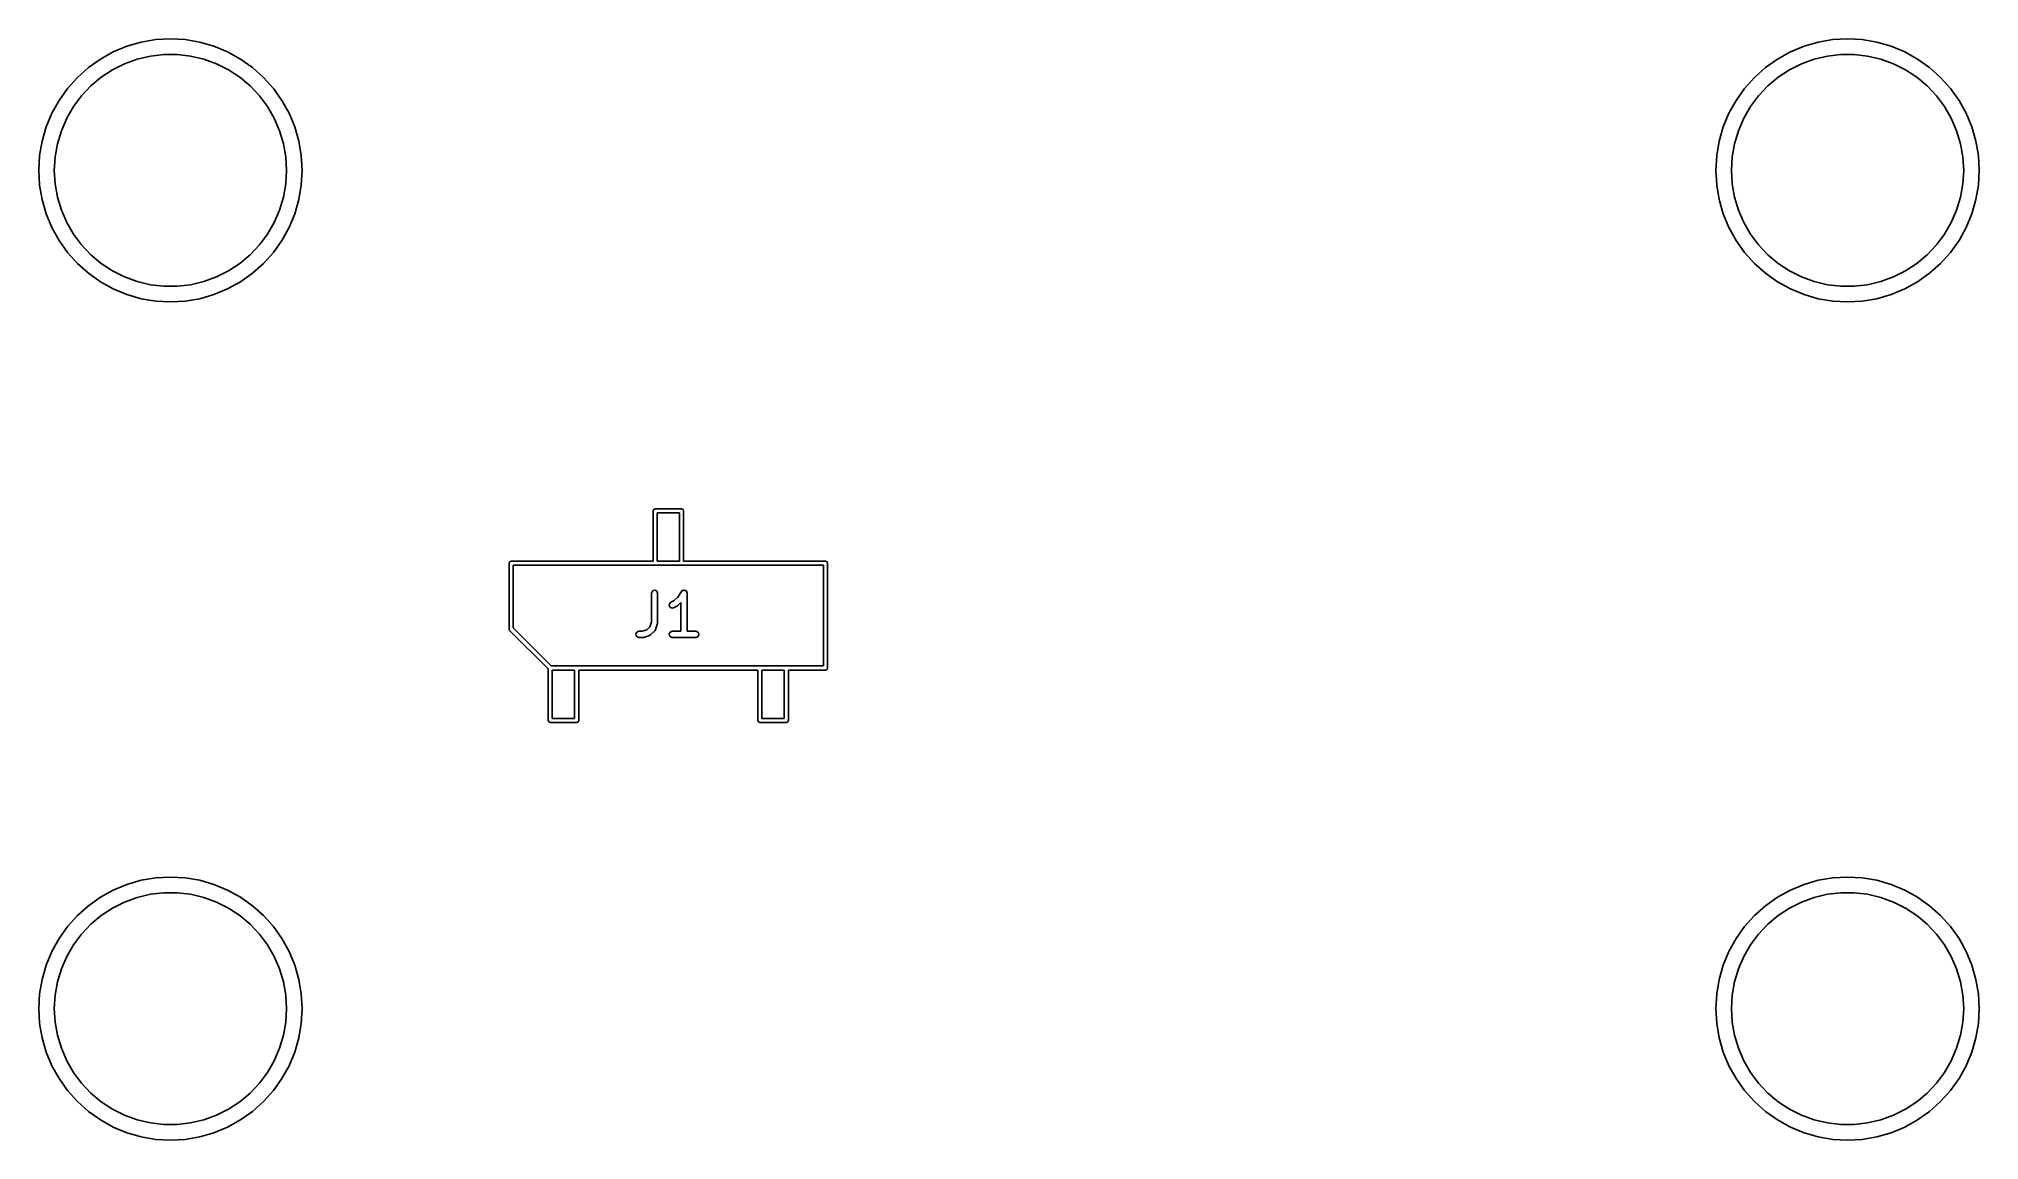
# Model space of a CAD drawing. Extents: x -0.13 to 1.73, y -0.93 to 0.13.
import ezdxf

# ---------------------------------------------------------------- set-up
doc = ezdxf.new("R2010")
doc.units = 0
doc.header["$MEASUREMENT"] = 0
doc.layers.add('BLACK', color=7, linetype='CONTINUOUS')

msp = doc.modelspace()

# ---------------------------------------------------------------- linework, layer by layer
at = {"layer": 'BLACK', "linetype": 'CONTINUOUS'}
for p, q in [((-0.0668, 0.1063), (-0.0545, 0.1132)), ((-0.0545, 0.1132), (-0.0415, 0.1186)), ((-0.0415, 0.1186), (-0.0279, 0.1225)), ((-0.0279, 0.1225), (-0.0141, 0.1248)), ((-0.0141, 0.1248), (0, 0.1256)), ((0, 0.1256), (0.0141, 0.1248)), ((0.0141, 0.1248), (0.0279, 0.1225)), ((0.0279, 0.1225), (0.0415, 0.1186)), ((0.0415, 0.1186), (0.0545, 0.1132)), ((0.0545, 0.1132), (0.0668, 0.1063)), ((1.5332, 0.1063), (1.5455, 0.1132)), ((1.5455, 0.1132), (1.5585, 0.1186)), ((1.5585, 0.1186), (1.572, 0.1225)), ((1.572, 0.1225), (1.5859, 0.1248)), ((1.5859, 0.1248), (1.6, 0.1256)), ((1.6, 0.1256), (1.6141, 0.1248)), ((1.6141, 0.1248), (1.628, 0.1225)), ((1.628, 0.1225), (1.6415, 0.1186)), ((1.6415, 0.1186), (1.6545, 0.1132)), ((1.6545, 0.1132), (1.6668, 0.1063)), ((-0.0888, 0.0888), (-0.0783, 0.0982)), ((-0.0783, 0.0982), (-0.0668, 0.1063)), ((-0.0554, 0.0959), (-0.0662, 0.0889)), ((-0.0439, 0.1017), (-0.0554, 0.0959)), ((-0.0318, 0.1061), (-0.0439, 0.1017)), ((-0.0192, 0.1091), (-0.0318, 0.1061)), ((-0.0064, 0.1106), (-0.0192, 0.1091)), ((0.0064, 0.1106), (-0.0064, 0.1106)), ((0.0192, 0.1091), (0.0064, 0.1106)), ((0.0318, 0.1061), (0.0192, 0.1091)), ((0.0439, 0.1017), (0.0318, 0.1061)), ((0.0554, 0.0959), (0.0439, 0.1017)), ((0.0662, 0.0889), (0.0554, 0.0959)), ((0.0668, 0.1063), (0.0783, 0.0982)), ((0.0783, 0.0982), (0.0888, 0.0888)), ((1.5112, 0.0888), (1.5217, 0.0982)), ((1.5217, 0.0982), (1.5332, 0.1063)), ((1.5446, 0.0959), (1.5338, 0.0889)), ((1.5561, 0.1017), (1.5446, 0.0959)), ((1.5682, 0.1061), (1.5561, 0.1017)), ((1.5808, 0.1091), (1.5682, 0.1061)), ((1.5936, 0.1106), (1.5808, 0.1091)), ((1.6064, 0.1106), (1.5936, 0.1106)), ((1.6192, 0.1091), (1.6064, 0.1106)), ((1.6318, 0.1061), (1.6192, 0.1091)), ((1.6439, 0.1017), (1.6318, 0.1061)), ((1.6554, 0.0959), (1.6439, 0.1017)), ((1.6662, 0.0889), (1.6554, 0.0959)), ((1.6668, 0.1063), (1.6783, 0.0982)), ((1.6783, 0.0982), (1.6888, 0.0888)), ((-0.1063, 0.0668), (-0.0982, 0.0783)), ((-0.0982, 0.0783), (-0.0888, 0.0888)), ((-0.076, 0.0806), (-0.0849, 0.0712)), ((-0.0662, 0.0889), (-0.076, 0.0806)), ((0.076, 0.0806), (0.0662, 0.0889)), ((0.0849, 0.0712), (0.076, 0.0806)), ((0.0888, 0.0888), (0.0982, 0.0783)), ((0.0982, 0.0783), (0.1063, 0.0668)), ((1.4936, 0.0668), (1.5018, 0.0783)), ((1.5018, 0.0783), (1.5112, 0.0888)), ((1.524, 0.0806), (1.5151, 0.0712)), ((1.5338, 0.0889), (1.524, 0.0806)), ((1.676, 0.0806), (1.6662, 0.0889)), ((1.6849, 0.0712), (1.676, 0.0806)), ((1.6888, 0.0888), (1.6982, 0.0783)), ((1.6982, 0.0783), (1.7064, 0.0668)), ((-0.1132, 0.0545), (-0.1063, 0.0668)), ((-0.0926, 0.0609), (-0.099, 0.0497)), ((-0.0849, 0.0712), (-0.0926, 0.0609)), ((0.0926, 0.0609), (0.0849, 0.0712)), ((0.099, 0.0497), (0.0926, 0.0609)), ((0.1063, 0.0668), (0.1132, 0.0545)), ((1.4868, 0.0545), (1.4936, 0.0668)), ((1.5074, 0.0609), (1.501, 0.0497)), ((1.5151, 0.0712), (1.5074, 0.0609)), ((1.6926, 0.0609), (1.6849, 0.0712)), ((1.699, 0.0497), (1.6926, 0.0609)), ((1.7064, 0.0668), (1.7132, 0.0545)), ((-0.1225, 0.0279), (-0.1186, 0.0415)), ((-0.1186, 0.0415), (-0.1132, 0.0545)), ((-0.1041, 0.0379), (-0.1078, 0.0255)), ((-0.099, 0.0497), (-0.1041, 0.0379)), ((0.1041, 0.0379), (0.099, 0.0497)), ((0.1078, 0.0255), (0.1041, 0.0379)), ((0.1132, 0.0545), (0.1186, 0.0415)), ((0.1186, 0.0415), (0.1225, 0.0279)), ((1.4775, 0.0279), (1.4814, 0.0415)), ((1.4814, 0.0415), (1.4868, 0.0545)), ((1.4959, 0.0379), (1.4922, 0.0255)), ((1.501, 0.0497), (1.4959, 0.0379)), ((1.7041, 0.0379), (1.699, 0.0497)), ((1.7078, 0.0255), (1.7041, 0.0379)), ((1.7132, 0.0545), (1.7186, 0.0415)), ((1.7186, 0.0415), (1.7225, 0.0279)), ((-0.1248, 0.0141), (-0.1225, 0.0279)), ((-0.1078, 0.0255), (-0.11, 0.0129)), ((0.11, 0.0129), (0.1078, 0.0255)), ((0.1225, 0.0279), (0.1248, 0.0141)), ((1.4752, 0.0141), (1.4775, 0.0279)), ((1.4922, 0.0255), (1.49, 0.0129)), ((1.71, 0.0129), (1.7078, 0.0255)), ((1.7225, 0.0279), (1.7248, 0.0141)), ((-0.1256, 0), (-0.1248, 0.0141)), ((-0.1248, -0.0141), (-0.1256, 0)), ((-0.11, 0.0129), (-0.1108, 0)), ((-0.1108, 0), (-0.11, -0.0129)), ((0.1108, 0), (0.11, 0.0129)), ((0.11, -0.0129), (0.1108, 0)), ((0.1248, 0.0141), (0.1256, 0)), ((0.1256, 0), (0.1248, -0.0141)), ((1.4744, 0), (1.4752, 0.0141)), ((1.4752, -0.0141), (1.4744, 0)), ((1.49, 0.0129), (1.4892, 0)), ((1.4892, 0), (1.49, -0.0129)), ((1.7108, 0), (1.71, 0.0129)), ((1.71, -0.0129), (1.7108, 0)), ((1.7248, 0.0141), (1.7256, 0)), ((1.7256, 0), (1.7248, -0.0141)), ((-0.1225, -0.0279), (-0.1248, -0.0141)), ((-0.11, -0.0129), (-0.1078, -0.0255)), ((0.1078, -0.0255), (0.11, -0.0129)), ((0.1248, -0.0141), (0.1225, -0.0279)), ((1.4775, -0.0279), (1.4752, -0.0141)), ((1.49, -0.0129), (1.4922, -0.0255)), ((1.7078, -0.0255), (1.71, -0.0129)), ((1.7248, -0.0141), (1.7225, -0.0279)), ((-0.1186, -0.0415), (-0.1225, -0.0279)), ((-0.1078, -0.0255), (-0.1041, -0.0379)), ((0.1041, -0.0379), (0.1078, -0.0255)), ((0.1225, -0.0279), (0.1186, -0.0415)), ((1.4814, -0.0415), (1.4775, -0.0279)), ((1.4922, -0.0255), (1.4959, -0.0379)), ((1.7041, -0.0379), (1.7078, -0.0255)), ((1.7225, -0.0279), (1.7186, -0.0415)), ((-0.1132, -0.0545), (-0.1186, -0.0415)), ((-0.1063, -0.0668), (-0.1132, -0.0545)), ((-0.1041, -0.0379), (-0.099, -0.0497)), ((-0.099, -0.0497), (-0.0926, -0.0609)), ((0.0926, -0.0609), (0.099, -0.0497)), ((0.099, -0.0497), (0.1041, -0.0379)), ((0.1132, -0.0545), (0.1063, -0.0668)), ((0.1186, -0.0415), (0.1132, -0.0545)), ((1.4868, -0.0545), (1.4814, -0.0415)), ((1.4936, -0.0668), (1.4868, -0.0545)), ((1.4959, -0.0379), (1.501, -0.0497)), ((1.501, -0.0497), (1.5074, -0.0609)), ((1.6926, -0.0609), (1.699, -0.0497)), ((1.699, -0.0497), (1.7041, -0.0379)), ((1.7132, -0.0545), (1.7064, -0.0668)), ((1.7186, -0.0415), (1.7132, -0.0545)), ((-0.0982, -0.0783), (-0.1063, -0.0668)), ((-0.0926, -0.0609), (-0.0849, -0.0712)), ((-0.0849, -0.0712), (-0.076, -0.0806)), ((0.076, -0.0806), (0.0849, -0.0712)), ((0.0849, -0.0712), (0.0926, -0.0609)), ((0.1063, -0.0668), (0.0982, -0.0783)), ((1.5018, -0.0783), (1.4936, -0.0668)), ((1.5074, -0.0609), (1.5151, -0.0712)), ((1.5151, -0.0712), (1.524, -0.0806)), ((1.676, -0.0806), (1.6849, -0.0712)), ((1.6849, -0.0712), (1.6926, -0.0609)), ((1.7064, -0.0668), (1.6982, -0.0783)), ((-0.0888, -0.0888), (-0.0982, -0.0783)), ((-0.0783, -0.0982), (-0.0888, -0.0888)), ((-0.076, -0.0806), (-0.0662, -0.0889)), ((-0.0662, -0.0889), (-0.0554, -0.0959)), ((0.0554, -0.0959), (0.0662, -0.0889)), ((0.0662, -0.0889), (0.076, -0.0806)), ((0.0888, -0.0888), (0.0783, -0.0982)), ((0.0982, -0.0783), (0.0888, -0.0888)), ((1.5112, -0.0888), (1.5018, -0.0783)), ((1.5217, -0.0982), (1.5112, -0.0888)), ((1.524, -0.0806), (1.5338, -0.0889)), ((1.5338, -0.0889), (1.5446, -0.0959)), ((1.6554, -0.0959), (1.6662, -0.0889)), ((1.6662, -0.0889), (1.676, -0.0806)), ((1.6888, -0.0888), (1.6783, -0.0982)), ((1.6982, -0.0783), (1.6888, -0.0888)), ((-0.0668, -0.1063), (-0.0783, -0.0982)), ((-0.0545, -0.1132), (-0.0668, -0.1063)), ((-0.0554, -0.0959), (-0.0439, -0.1017)), ((-0.0439, -0.1017), (-0.0318, -0.1061)), ((-0.0318, -0.1061), (-0.0192, -0.1091)), ((-0.0192, -0.1091), (-0.0064, -0.1106)), ((-0.0064, -0.1106), (0.0064, -0.1106)), ((0.0064, -0.1106), (0.0192, -0.1091)), ((0.0192, -0.1091), (0.0318, -0.1061)), ((0.0318, -0.1061), (0.0439, -0.1017)), ((0.0439, -0.1017), (0.0554, -0.0959)), ((0.0668, -0.1063), (0.0545, -0.1132)), ((0.0783, -0.0982), (0.0668, -0.1063)), ((1.5332, -0.1063), (1.5217, -0.0982)), ((1.5455, -0.1132), (1.5332, -0.1063)), ((1.5446, -0.0959), (1.5561, -0.1017)), ((1.5561, -0.1017), (1.5682, -0.1061)), ((1.5682, -0.1061), (1.5808, -0.1091)), ((1.5808, -0.1091), (1.5936, -0.1106)), ((1.5936, -0.1106), (1.6064, -0.1106)), ((1.6064, -0.1106), (1.6192, -0.1091)), ((1.6192, -0.1091), (1.6318, -0.1061)), ((1.6318, -0.1061), (1.6439, -0.1017)), ((1.6439, -0.1017), (1.6554, -0.0959)), ((1.6668, -0.1063), (1.6545, -0.1132)), ((1.6783, -0.0982), (1.6668, -0.1063)), ((-0.0415, -0.1186), (-0.0545, -0.1132)), ((-0.0279, -0.1225), (-0.0415, -0.1186)), ((-0.0141, -0.1248), (-0.0279, -0.1225)), ((0, -0.1256), (-0.0141, -0.1248)), ((0.0141, -0.1248), (0, -0.1256)), ((0.0279, -0.1225), (0.0141, -0.1248)), ((0.0415, -0.1186), (0.0279, -0.1225)), ((0.0545, -0.1132), (0.0415, -0.1186)), ((1.5585, -0.1186), (1.5455, -0.1132)), ((1.572, -0.1225), (1.5585, -0.1186)), ((1.5859, -0.1248), (1.572, -0.1225)), ((1.6, -0.1256), (1.5859, -0.1248)), ((1.6141, -0.1248), (1.6, -0.1256)), ((1.628, -0.1225), (1.6141, -0.1248)), ((1.6415, -0.1186), (1.628, -0.1225)), ((1.6545, -0.1132), (1.6415, -0.1186)), ((0.4604, -0.325), (0.461, -0.3236)), ((0.4604, -0.373), (0.4604, -0.325)), ((0.461, -0.3236), (0.4624, -0.323)), ((0.4624, -0.323), (0.4876, -0.323)), ((0.4643, -0.3269), (0.4643, -0.373)), ((0.4856, -0.3269), (0.4643, -0.3269)), ((0.4856, -0.373), (0.4856, -0.3269)), ((0.4876, -0.323), (0.489, -0.3236)), ((0.489, -0.3236), (0.4895, -0.325)), ((0.4895, -0.325), (0.4895, -0.373)), ((0.323, -0.375), (0.3236, -0.3736)), ((0.323, -0.4376), (0.323, -0.375)), ((0.3236, -0.3736), (0.325, -0.373)), ((0.325, -0.373), (0.4604, -0.373)), ((0.4624, -0.3769), (0.3269, -0.3769)), ((0.3269, -0.3769), (0.3269, -0.4367)), ((0.4876, -0.3769), (0.4624, -0.3769)), ((0.4643, -0.373), (0.4856, -0.373)), ((0.623, -0.3769), (0.4876, -0.3769)), ((0.4895, -0.373), (0.625, -0.373)), ((0.623, -0.473), (0.623, -0.3769)), ((0.625, -0.373), (0.6264, -0.3736)), ((0.6264, -0.3736), (0.6269, -0.375)), ((0.6269, -0.375), (0.6269, -0.475)), ((0.4589, -0.4035), (0.4591, -0.4025)), ((0.4589, -0.4311), (0.4589, -0.4035)), ((0.4591, -0.4025), (0.4604, -0.4009)), ((0.4604, -0.4009), (0.4623, -0.4006)), ((0.4623, -0.4006), (0.4641, -0.4016)), ((0.4641, -0.4016), (0.4648, -0.4035)), ((0.4648, -0.4035), (0.4648, -0.4316)), ((0.4807, -0.4104), (0.4839, -0.4072)), ((0.4839, -0.4072), (0.4875, -0.4019)), ((0.4875, -0.4019), (0.4882, -0.4011)), ((0.4882, -0.4011), (0.4884, -0.4011)), ((0.4884, -0.4011), (0.4885, -0.4009)), ((0.4885, -0.4009), (0.4893, -0.4008)), ((0.4893, -0.4008), (0.4901, -0.4006)), ((0.4901, -0.4006), (0.4903, -0.4006)), ((0.4903, -0.4006), (0.4905, -0.4006)), ((0.4905, -0.4006), (0.4912, -0.401)), ((0.4912, -0.401), (0.492, -0.4014)), ((0.492, -0.4014), (0.4921, -0.4015)), ((0.4921, -0.4015), (0.4922, -0.4016)), ((0.4922, -0.4016), (0.4925, -0.4024)), ((0.4925, -0.4024), (0.4929, -0.4032)), ((0.4929, -0.4032), (0.4929, -0.4033)), ((0.4929, -0.4033), (0.4929, -0.4035)), ((0.4929, -0.4035), (0.4929, -0.4399)), ((0.4759, -0.4156), (0.476, -0.4136)), ((0.4771, -0.4172), (0.4759, -0.4156)), ((0.476, -0.4136), (0.4774, -0.4121)), ((0.479, -0.4177), (0.4771, -0.4172)), ((0.4774, -0.4121), (0.4807, -0.4104)), ((0.48, -0.4174), (0.479, -0.4177)), ((0.4838, -0.4155), (0.48, -0.4174)), ((0.4845, -0.415), (0.4838, -0.4155)), ((0.4838, -0.4155), (0.4838, -0.4155)), ((0.487, -0.4125), (0.4845, -0.415)), ((0.487, -0.4399), (0.487, -0.4125)), ((0.3236, -0.439), (0.323, -0.4376)), ((0.3604, -0.4758), (0.3236, -0.439)), ((0.3269, -0.4367), (0.3632, -0.473)), ((0.4439, -0.4424), (0.4449, -0.4406)), ((0.4443, -0.4443), (0.4439, -0.4424)), ((0.4449, -0.4406), (0.4468, -0.4399)), ((0.4468, -0.4399), (0.4501, -0.4399)), ((0.4501, -0.4399), (0.4546, -0.4384)), ((0.4571, -0.4438), (0.4515, -0.4457)), ((0.4546, -0.4384), (0.4574, -0.4356)), ((0.4573, -0.4437), (0.4571, -0.4438)), ((0.4575, -0.4437), (0.4573, -0.4437)), ((0.4574, -0.4356), (0.4589, -0.4311)), ((0.4583, -0.4431), (0.4575, -0.4437)), ((0.4621, -0.4393), (0.4583, -0.4431)), ((0.4623, -0.4391), (0.4621, -0.4392)), ((0.4621, -0.4392), (0.4621, -0.4393)), ((0.4628, -0.4382), (0.4623, -0.4391)), ((0.4646, -0.4326), (0.4628, -0.4382)), ((0.4648, -0.4316), (0.4646, -0.4325)), ((0.4646, -0.4325), (0.4646, -0.4326)), ((0.4758, -0.4424), (0.4768, -0.4406)), ((0.4762, -0.4443), (0.4758, -0.4424)), ((0.4768, -0.4406), (0.4787, -0.4399)), ((0.4787, -0.4399), (0.487, -0.4399)), ((0.4929, -0.4399), (0.5012, -0.4399)), ((0.5012, -0.4399), (0.5022, -0.4401)), ((0.5022, -0.4401), (0.5038, -0.4414)), ((0.5041, -0.4434), (0.5031, -0.4451)), ((0.5038, -0.4414), (0.5041, -0.4434)), ((0.4458, -0.4456), (0.4443, -0.4443)), ((0.4468, -0.4458), (0.4458, -0.4456)), ((0.4506, -0.4458), (0.4468, -0.4458)), ((0.4515, -0.4457), (0.4506, -0.4458)), ((0.4506, -0.4458), (0.4506, -0.4458)), ((0.4777, -0.4456), (0.4762, -0.4443)), ((0.4787, -0.4458), (0.4777, -0.4456)), ((0.5012, -0.4458), (0.4787, -0.4458)), ((0.5031, -0.4451), (0.5012, -0.4458)), ((0.3604, -0.525), (0.3604, -0.4758)), ((0.3632, -0.473), (0.623, -0.473)), ((0.3643, -0.4769), (0.3643, -0.523)), ((0.3856, -0.4769), (0.3643, -0.4769)), ((0.3856, -0.523), (0.3856, -0.4769)), ((0.5604, -0.4769), (0.3895, -0.4769)), ((0.3895, -0.4769), (0.3895, -0.525)), ((0.5604, -0.525), (0.5604, -0.4769)), ((0.5643, -0.4769), (0.5643, -0.523)), ((0.5856, -0.4769), (0.5643, -0.4769)), ((0.5856, -0.523), (0.5856, -0.4769)), ((0.625, -0.4769), (0.5895, -0.4769)), ((0.5895, -0.4769), (0.5895, -0.525)), ((0.6264, -0.4764), (0.625, -0.4769)), ((0.6269, -0.475), (0.6264, -0.4764)), ((0.361, -0.5264), (0.3604, -0.525)), ((0.3604, -0.525), (0.3604, -0.525)), ((0.3624, -0.5269), (0.361, -0.5264)), ((0.3876, -0.5269), (0.3624, -0.5269)), ((0.3643, -0.523), (0.3856, -0.523)), ((0.389, -0.5264), (0.3876, -0.5269)), ((0.3895, -0.525), (0.389, -0.5264)), ((0.561, -0.5264), (0.5604, -0.525)), ((0.5624, -0.5269), (0.561, -0.5264)), ((0.5876, -0.5269), (0.5624, -0.5269)), ((0.5643, -0.523), (0.5856, -0.523)), ((0.589, -0.5264), (0.5876, -0.5269)), ((0.5895, -0.525), (0.589, -0.5264)), ((-0.0545, -0.6868), (-0.0415, -0.6814)), ((-0.0415, -0.6814), (-0.0279, -0.6775)), ((-0.0279, -0.6775), (-0.0141, -0.6752)), ((-0.0141, -0.6752), (0, -0.6744)), ((0, -0.6744), (0.0141, -0.6752)), ((0.0141, -0.6752), (0.0279, -0.6775)), ((0.0279, -0.6775), (0.0415, -0.6814)), ((0.0415, -0.6814), (0.0545, -0.6868)), ((1.5455, -0.6868), (1.5585, -0.6814)), ((1.5585, -0.6814), (1.572, -0.6775)), ((1.572, -0.6775), (1.5859, -0.6752)), ((1.5859, -0.6752), (1.6, -0.6744)), ((1.6, -0.6744), (1.6141, -0.6752)), ((1.6141, -0.6752), (1.628, -0.6775)), ((1.628, -0.6775), (1.6415, -0.6814)), ((1.6415, -0.6814), (1.6545, -0.6868)), ((-0.0888, -0.7112), (-0.0783, -0.7018)), ((-0.0783, -0.7018), (-0.0668, -0.6937)), ((-0.0668, -0.6937), (-0.0545, -0.6868)), ((-0.0439, -0.6983), (-0.0554, -0.7041)), ((-0.0318, -0.6939), (-0.0439, -0.6983)), ((-0.0192, -0.6909), (-0.0318, -0.6939)), ((-0.0064, -0.6894), (-0.0192, -0.6909)), ((0.0064, -0.6894), (-0.0064, -0.6894)), ((0.0192, -0.6909), (0.0064, -0.6894)), ((0.0318, -0.6939), (0.0192, -0.6909)), ((0.0439, -0.6983), (0.0318, -0.6939)), ((0.0554, -0.7041), (0.0439, -0.6983)), ((0.0545, -0.6868), (0.0668, -0.6937)), ((0.0668, -0.6937), (0.0783, -0.7018)), ((0.0783, -0.7018), (0.0888, -0.7112)), ((1.5112, -0.7112), (1.5217, -0.7018)), ((1.5217, -0.7018), (1.5332, -0.6937)), ((1.5332, -0.6937), (1.5455, -0.6868)), ((1.5561, -0.6983), (1.5446, -0.7041)), ((1.5682, -0.6939), (1.5561, -0.6983)), ((1.5808, -0.6909), (1.5682, -0.6939)), ((1.5936, -0.6894), (1.5808, -0.6909)), ((1.6064, -0.6894), (1.5936, -0.6894)), ((1.6192, -0.6909), (1.6064, -0.6894)), ((1.6318, -0.6939), (1.6192, -0.6909)), ((1.6439, -0.6983), (1.6318, -0.6939)), ((1.6554, -0.7041), (1.6439, -0.6983)), ((1.6545, -0.6868), (1.6668, -0.6937)), ((1.6668, -0.6937), (1.6783, -0.7018)), ((1.6783, -0.7018), (1.6888, -0.7112)), ((-0.1063, -0.7332), (-0.0982, -0.7217)), ((-0.0982, -0.7217), (-0.0888, -0.7112)), ((-0.076, -0.7194), (-0.0849, -0.7288)), ((-0.0662, -0.7111), (-0.076, -0.7194)), ((-0.0554, -0.7041), (-0.0662, -0.7111)), ((0.0662, -0.7111), (0.0554, -0.7041)), ((0.076, -0.7194), (0.0662, -0.7111)), ((0.0849, -0.7288), (0.076, -0.7194)), ((0.0888, -0.7112), (0.0982, -0.7217)), ((0.0982, -0.7217), (0.1063, -0.7332)), ((1.4936, -0.7332), (1.5018, -0.7217)), ((1.5018, -0.7217), (1.5112, -0.7112)), ((1.524, -0.7194), (1.5151, -0.7288)), ((1.5338, -0.7111), (1.524, -0.7194)), ((1.5446, -0.7041), (1.5338, -0.7111)), ((1.6662, -0.7111), (1.6554, -0.7041)), ((1.676, -0.7194), (1.6662, -0.7111)), ((1.6849, -0.7288), (1.676, -0.7194)), ((1.6888, -0.7112), (1.6982, -0.7217)), ((1.6982, -0.7217), (1.7064, -0.7332)), ((-0.1132, -0.7455), (-0.1063, -0.7332)), ((-0.0926, -0.7391), (-0.099, -0.7503)), ((-0.0849, -0.7288), (-0.0926, -0.7391)), ((0.0926, -0.7391), (0.0849, -0.7288)), ((0.099, -0.7503), (0.0926, -0.7391)), ((0.1063, -0.7332), (0.1132, -0.7455)), ((1.4868, -0.7455), (1.4936, -0.7332)), ((1.5074, -0.7391), (1.501, -0.7503)), ((1.5151, -0.7288), (1.5074, -0.7391)), ((1.6926, -0.7391), (1.6849, -0.7288)), ((1.699, -0.7503), (1.6926, -0.7391)), ((1.7064, -0.7332), (1.7132, -0.7455)), ((-0.1225, -0.7721), (-0.1186, -0.7585)), ((-0.1186, -0.7585), (-0.1132, -0.7455)), ((-0.099, -0.7503), (-0.1041, -0.7621)), ((0.1041, -0.7621), (0.099, -0.7503)), ((0.1132, -0.7455), (0.1186, -0.7585)), ((0.1186, -0.7585), (0.1225, -0.7721)), ((1.4775, -0.7721), (1.4814, -0.7585)), ((1.4814, -0.7585), (1.4868, -0.7455)), ((1.501, -0.7503), (1.4959, -0.7621)), ((1.7041, -0.7621), (1.699, -0.7503)), ((1.7132, -0.7455), (1.7186, -0.7585)), ((1.7186, -0.7585), (1.7225, -0.7721)), ((-0.1248, -0.7859), (-0.1225, -0.7721)), ((-0.1078, -0.7745), (-0.11, -0.7871)), ((-0.1041, -0.7621), (-0.1078, -0.7745)), ((0.1078, -0.7745), (0.1041, -0.7621)), ((0.11, -0.7871), (0.1078, -0.7745)), ((0.1225, -0.7721), (0.1248, -0.7859)), ((1.4752, -0.7859), (1.4775, -0.7721)), ((1.4922, -0.7745), (1.49, -0.7871)), ((1.4959, -0.7621), (1.4922, -0.7745)), ((1.7078, -0.7745), (1.7041, -0.7621)), ((1.71, -0.7871), (1.7078, -0.7745)), ((1.7225, -0.7721), (1.7248, -0.7859)), ((-0.1256, -0.8), (-0.1248, -0.7859)), ((-0.11, -0.7871), (-0.1108, -0.8)), ((0.1108, -0.8), (0.11, -0.7871)), ((0.1248, -0.7859), (0.1256, -0.8)), ((1.4744, -0.8), (1.4752, -0.7859)), ((1.49, -0.7871), (1.4892, -0.8)), ((1.7108, -0.8), (1.71, -0.7871)), ((1.7248, -0.7859), (1.7256, -0.8)), ((-0.1248, -0.8141), (-0.1256, -0.8)), ((-0.1225, -0.8279), (-0.1248, -0.8141)), ((-0.1108, -0.8), (-0.11, -0.8129)), ((-0.11, -0.8129), (-0.1078, -0.8255)), ((0.1078, -0.8255), (0.11, -0.8129)), ((0.11, -0.8129), (0.1108, -0.8)), ((0.1248, -0.8141), (0.1225, -0.8279)), ((0.1256, -0.8), (0.1248, -0.8141)), ((1.4752, -0.8141), (1.4744, -0.8)), ((1.4775, -0.8279), (1.4752, -0.8141)), ((1.4892, -0.8), (1.49, -0.8129)), ((1.49, -0.8129), (1.4922, -0.8255)), ((1.7078, -0.8255), (1.71, -0.8129)), ((1.71, -0.8129), (1.7108, -0.8)), ((1.7248, -0.8141), (1.7225, -0.8279)), ((1.7256, -0.8), (1.7248, -0.8141)), ((-0.1186, -0.8415), (-0.1225, -0.8279)), ((-0.1078, -0.8255), (-0.1041, -0.8379)), ((0.1041, -0.8379), (0.1078, -0.8255)), ((0.1225, -0.8279), (0.1186, -0.8415)), ((1.4814, -0.8415), (1.4775, -0.8279)), ((1.4922, -0.8255), (1.4959, -0.8379)), ((1.7041, -0.8379), (1.7078, -0.8255)), ((1.7225, -0.8279), (1.7186, -0.8415)), ((-0.1132, -0.8545), (-0.1186, -0.8415)), ((-0.1041, -0.8379), (-0.099, -0.8497)), ((-0.099, -0.8497), (-0.0926, -0.8609)), ((0.0926, -0.8609), (0.099, -0.8497)), ((0.099, -0.8497), (0.1041, -0.8379)), ((0.1186, -0.8415), (0.1132, -0.8545)), ((1.4868, -0.8545), (1.4814, -0.8415)), ((1.4959, -0.8379), (1.501, -0.8497)), ((1.501, -0.8497), (1.5074, -0.8609)), ((1.6926, -0.8609), (1.699, -0.8497)), ((1.699, -0.8497), (1.7041, -0.8379)), ((1.7186, -0.8415), (1.7132, -0.8545)), ((-0.1063, -0.8668), (-0.1132, -0.8545)), ((-0.0982, -0.8783), (-0.1063, -0.8668)), ((-0.0926, -0.8609), (-0.0849, -0.8712)), ((0.0849, -0.8712), (0.0926, -0.8609)), ((0.1063, -0.8668), (0.0982, -0.8783)), ((0.1132, -0.8545), (0.1063, -0.8668)), ((1.4936, -0.8668), (1.4868, -0.8545)), ((1.5018, -0.8783), (1.4936, -0.8668)), ((1.5074, -0.8609), (1.5151, -0.8712)), ((1.6849, -0.8712), (1.6926, -0.8609)), ((1.7064, -0.8668), (1.6982, -0.8783)), ((1.7132, -0.8545), (1.7064, -0.8668)), ((-0.0888, -0.8888), (-0.0982, -0.8783)), ((-0.0849, -0.8712), (-0.076, -0.8806)), ((-0.076, -0.8806), (-0.0662, -0.8889)), ((0.0662, -0.8889), (0.076, -0.8806)), ((0.076, -0.8806), (0.0849, -0.8712)), ((0.0982, -0.8783), (0.0888, -0.8888)), ((1.5112, -0.8888), (1.5018, -0.8783)), ((1.5151, -0.8712), (1.524, -0.8806)), ((1.524, -0.8806), (1.5338, -0.8889)), ((1.6662, -0.8889), (1.676, -0.8806)), ((1.676, -0.8806), (1.6849, -0.8712)), ((1.6982, -0.8783), (1.6888, -0.8888)), ((-0.0783, -0.8982), (-0.0888, -0.8888)), ((-0.0668, -0.9063), (-0.0783, -0.8982)), ((-0.0545, -0.9132), (-0.0668, -0.9063)), ((-0.0662, -0.8889), (-0.0554, -0.8959)), ((-0.0554, -0.8959), (-0.0439, -0.9017)), ((-0.0439, -0.9017), (-0.0318, -0.9061)), ((-0.0318, -0.9061), (-0.0192, -0.9091)), ((0.0192, -0.9091), (0.0318, -0.9061)), ((0.0318, -0.9061), (0.0439, -0.9017)), ((0.0439, -0.9017), (0.0554, -0.8959)), ((0.0668, -0.9063), (0.0545, -0.9132)), ((0.0554, -0.8959), (0.0662, -0.8889)), ((0.0783, -0.8982), (0.0668, -0.9063)), ((0.0888, -0.8888), (0.0783, -0.8982)), ((1.5217, -0.8982), (1.5112, -0.8888)), ((1.5332, -0.9063), (1.5217, -0.8982)), ((1.5455, -0.9132), (1.5332, -0.9063)), ((1.5338, -0.8889), (1.5446, -0.8959)), ((1.5446, -0.8959), (1.5561, -0.9017)), ((1.5561, -0.9017), (1.5682, -0.9061)), ((1.5682, -0.9061), (1.5808, -0.9091)), ((1.6192, -0.9091), (1.6318, -0.9061)), ((1.6318, -0.9061), (1.6439, -0.9017)), ((1.6439, -0.9017), (1.6554, -0.8959)), ((1.6668, -0.9063), (1.6545, -0.9132)), ((1.6554, -0.8959), (1.6662, -0.8889)), ((1.6783, -0.8982), (1.6668, -0.9063)), ((1.6888, -0.8888), (1.6783, -0.8982)), ((-0.0415, -0.9186), (-0.0545, -0.9132)), ((-0.0279, -0.9225), (-0.0415, -0.9186)), ((-0.0141, -0.9248), (-0.0279, -0.9225)), ((-0.0192, -0.9091), (-0.0064, -0.9106)), ((0, -0.9256), (-0.0141, -0.9248)), ((-0.0064, -0.9106), (0.0064, -0.9106)), ((0.0141, -0.9248), (0, -0.9256)), ((0.0064, -0.9106), (0.0192, -0.9091)), ((0.0279, -0.9225), (0.0141, -0.9248)), ((0.0415, -0.9186), (0.0279, -0.9225)), ((0.0545, -0.9132), (0.0415, -0.9186)), ((1.5585, -0.9186), (1.5455, -0.9132)), ((1.572, -0.9225), (1.5585, -0.9186)), ((1.5859, -0.9248), (1.572, -0.9225)), ((1.5808, -0.9091), (1.5936, -0.9106)), ((1.6, -0.9256), (1.5859, -0.9248)), ((1.5936, -0.9106), (1.6064, -0.9106)), ((1.6141, -0.9248), (1.6, -0.9256)), ((1.6064, -0.9106), (1.6192, -0.9091)), ((1.628, -0.9225), (1.6141, -0.9248)), ((1.6415, -0.9186), (1.628, -0.9225)), ((1.6545, -0.9132), (1.6415, -0.9186))]:
    msp.add_line(p, q, dxfattribs=at)

doc.saveas('drawing.dxf')
